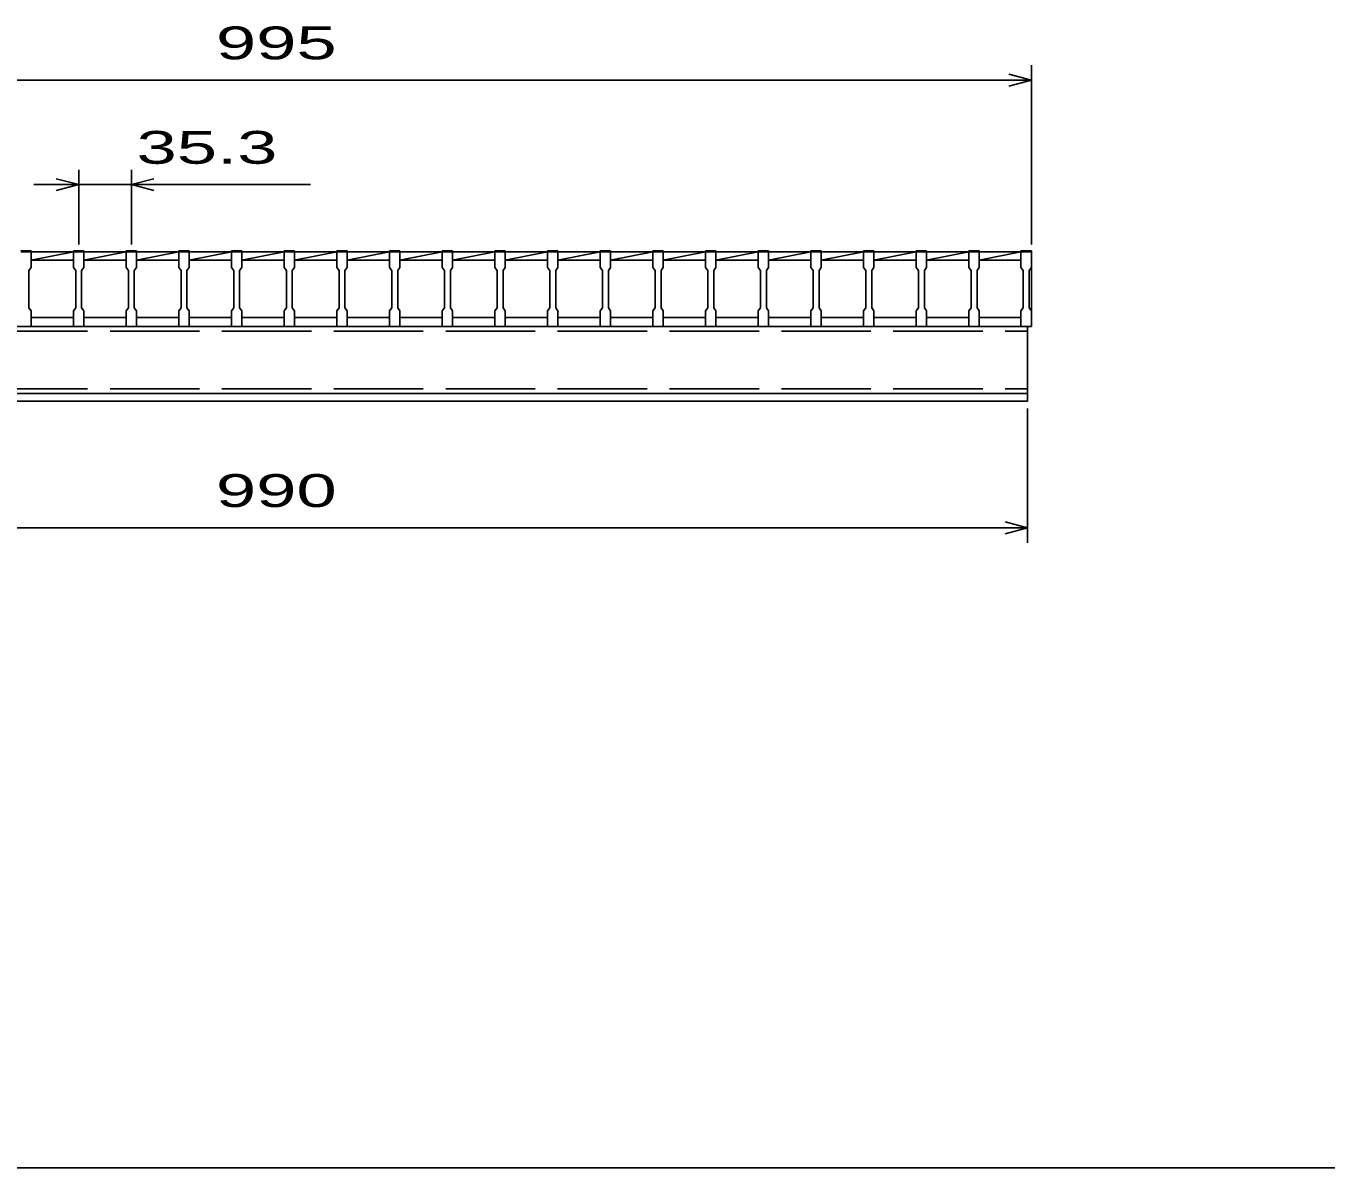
# Model space of a CAD drawing. Units: millimetres, scale not verified. Extents: x -1820 to 1731, y -1282 to 1054.
# Drawn here: x -1098 to -227, y -1146 to -381 of the extents above; entities that cross this region are included whole.
import ezdxf
from ezdxf.enums import TextEntityAlignment as Align

# ---------------------------------------------------------------- set-up
doc = ezdxf.new("R2010")
doc.units = ezdxf.units.MM
doc.header["$LTSCALE"] = 10
doc.linetypes.add('DASHED', pattern=[7.5, 6, -1.5])
for name, color, linetype, lineweight in [('0_2', 150, 'Continuous', 25), ('16', 3, 'Continuous', 25), ('22', 4, 'Continuous', 25)]:
    doc.layers.add(name, color=color, linetype=linetype, lineweight=lineweight)
doc.styles.add('ベクトル', font='')
doc.styles.get('ベクトル').set_extended_font_data('ベクトル')

msp = doc.modelspace()

# ---------------------------------------------------------------- linework, layer by layer
at = {"layer": '0_2'}
msp.add_line((1731, -1146.5), (-1729, -1146.5), dxfattribs=at)
at = {"layer": '16'}
for p, q in [((-1101.3, -531.8), (-1094.3, -531.8)), ((-1094.3, -532.5), (-1101.3, -532.5)), ((-1094.3, -531.8), (-1094.3, -532.5)), ((-1094.3, -543), (-1094.3, -532.5)), ((-1094.3, -532.5), (-1066, -532.5)), ((-1094.3, -538), (-1066, -532.5)), ((-1094.3, -538), (-1066, -538)), ((-1066, -532.5), (-1066, -531.8)), ((-1066, -531.8), (-1059, -531.8)), ((-1066, -532.5), (-1066, -543)), ((-1059, -532.5), (-1066, -532.5)), ((-1059, -531.8), (-1059, -532.5)), ((-1059, -543), (-1059, -532.5)), ((-1059, -532.5), (-1030.7, -532.5)), ((-1059, -538), (-1030.7, -532.5)), ((-1059, -538), (-1030.7, -538)), ((-1030.7, -532.5), (-1030.7, -531.8)), ((-1030.7, -531.8), (-1023.7, -531.8)), ((-1030.7, -532.5), (-1030.7, -543)), ((-1023.7, -532.5), (-1030.7, -532.5)), ((-1023.7, -531.8), (-1023.7, -532.5)), ((-1023.7, -543), (-1023.7, -532.5)), ((-1023.7, -532.5), (-995.4, -532.5)), ((-1023.7, -538), (-995.4, -532.5)), ((-1023.7, -538), (-995.4, -538)), ((-995.4, -532.5), (-995.4, -531.8)), ((-995.4, -531.8), (-988.4, -531.8)), ((-995.4, -532.5), (-995.4, -543)), ((-988.4, -532.5), (-995.4, -532.5)), ((-988.4, -531.8), (-988.4, -532.5)), ((-988.4, -543), (-988.4, -532.5)), ((-988.4, -532.5), (-960.1, -532.5)), ((-988.4, -538), (-960.1, -532.5)), ((-988.4, -538), (-960.1, -538)), ((-960.1, -532.5), (-960.1, -531.8)), ((-960.1, -531.8), (-953.1, -531.8)), ((-960.1, -532.5), (-960.1, -543)), ((-953.1, -532.5), (-960.1, -532.5)), ((-953.1, -531.8), (-953.1, -532.5)), ((-953.1, -543), (-953.1, -532.5)), ((-953.1, -532.5), (-924.8, -532.5)), ((-953.1, -538), (-924.8, -532.5)), ((-953.1, -538), (-924.8, -538)), ((-924.8, -532.5), (-924.8, -531.8)), ((-924.8, -531.8), (-917.8, -531.8)), ((-924.8, -532.5), (-924.8, -543)), ((-917.8, -532.5), (-924.8, -532.5)), ((-917.8, -531.8), (-917.8, -532.5)), ((-917.8, -543), (-917.8, -532.5)), ((-917.8, -532.5), (-889.5, -532.5)), ((-917.8, -538), (-889.5, -532.5)), ((-917.8, -538), (-889.5, -538)), ((-889.5, -532.5), (-889.5, -531.8)), ((-889.5, -531.8), (-882.5, -531.8)), ((-889.5, -532.5), (-889.5, -543)), ((-882.5, -532.5), (-889.5, -532.5)), ((-882.5, -531.8), (-882.5, -532.5)), ((-882.5, -543), (-882.5, -532.5)), ((-882.5, -532.5), (-854.2, -532.5)), ((-882.5, -538), (-854.2, -532.5)), ((-882.5, -538), (-854.2, -538)), ((-854.2, -532.5), (-854.2, -531.8)), ((-854.2, -531.8), (-847.2, -531.8)), ((-854.2, -532.5), (-854.2, -543)), ((-847.2, -532.5), (-854.2, -532.5)), ((-847.2, -531.8), (-847.2, -532.5)), ((-847.2, -543), (-847.2, -532.5)), ((-847.2, -532.5), (-818.9, -532.5)), ((-847.2, -538), (-818.9, -532.5)), ((-847.2, -538), (-818.9, -538)), ((-818.9, -532.5), (-818.9, -531.8)), ((-818.9, -531.8), (-811.9, -531.8)), ((-818.9, -532.5), (-818.9, -543)), ((-811.9, -532.5), (-818.9, -532.5)), ((-811.9, -531.8), (-811.9, -532.5)), ((-811.9, -543), (-811.9, -532.5)), ((-811.9, -532.5), (-783.6, -532.5)), ((-811.9, -538), (-783.6, -532.5)), ((-811.9, -538), (-783.6, -538)), ((-783.6, -532.5), (-783.6, -531.8)), ((-783.6, -531.8), (-776.6, -531.8)), ((-783.6, -532.5), (-783.6, -543)), ((-776.6, -532.5), (-783.6, -532.5)), ((-776.6, -531.8), (-776.6, -532.5)), ((-776.6, -543), (-776.6, -532.5)), ((-776.6, -532.5), (-748.3, -532.5)), ((-776.6, -538), (-748.3, -532.5)), ((-776.6, -538), (-748.3, -538)), ((-748.3, -532.5), (-748.3, -531.8)), ((-748.3, -531.8), (-741.3, -531.8)), ((-748.3, -532.5), (-748.3, -543)), ((-741.3, -532.5), (-748.3, -532.5)), ((-741.3, -531.8), (-741.3, -532.5)), ((-741.3, -543), (-741.3, -532.5)), ((-741.3, -532.5), (-713, -532.5)), ((-741.3, -538), (-713, -532.5)), ((-741.3, -538), (-713, -538)), ((-713, -532.5), (-713, -531.8)), ((-713, -531.8), (-706, -531.8)), ((-713, -532.5), (-713, -543)), ((-706, -532.5), (-713, -532.5)), ((-706, -531.8), (-706, -532.5)), ((-706, -543), (-706, -532.5)), ((-706, -532.5), (-677.7, -532.5)), ((-706, -538), (-677.7, -532.5)), ((-706, -538), (-677.7, -538)), ((-677.7, -532.5), (-677.7, -531.8)), ((-677.7, -531.8), (-670.7, -531.8)), ((-677.7, -532.5), (-677.7, -543)), ((-670.7, -532.5), (-677.7, -532.5)), ((-670.7, -531.8), (-670.7, -532.5)), ((-670.7, -543), (-670.7, -532.5)), ((-670.7, -532.5), (-642.4, -532.5)), ((-670.7, -538), (-642.4, -532.5)), ((-670.7, -538), (-642.4, -538)), ((-642.4, -532.5), (-642.4, -531.8)), ((-642.4, -531.8), (-635.4, -531.8)), ((-642.4, -532.5), (-642.4, -543)), ((-635.4, -532.5), (-642.4, -532.5)), ((-635.4, -531.8), (-635.4, -532.5)), ((-635.4, -543), (-635.4, -532.5)), ((-635.4, -532.5), (-607.1, -532.5)), ((-635.4, -538), (-607.1, -532.5)), ((-635.4, -538), (-607.1, -538)), ((-607.1, -532.5), (-607.1, -531.8)), ((-607.1, -531.8), (-600.1, -531.8)), ((-607.1, -532.5), (-607.1, -543)), ((-600.1, -532.5), (-607.1, -532.5)), ((-600.1, -531.8), (-600.1, -532.5)), ((-600.1, -543), (-600.1, -532.5)), ((-600.1, -532.5), (-571.8, -532.5)), ((-600.1, -538), (-571.8, -532.5)), ((-600.1, -538), (-571.8, -538)), ((-571.8, -532.5), (-571.8, -531.8)), ((-571.8, -531.8), (-564.8, -531.8)), ((-571.8, -532.5), (-571.8, -543)), ((-564.8, -532.5), (-571.8, -532.5)), ((-564.8, -531.8), (-564.8, -532.5)), ((-564.8, -543), (-564.8, -532.5)), ((-564.8, -532.5), (-536.5, -532.5)), ((-564.8, -538), (-536.5, -532.5)), ((-564.8, -538), (-536.5, -538)), ((-536.5, -532.5), (-536.5, -531.8)), ((-536.5, -531.8), (-529.5, -531.8)), ((-536.5, -532.5), (-536.5, -543)), ((-529.5, -532.5), (-536.5, -532.5)), ((-529.5, -531.8), (-529.5, -532.5)), ((-529.5, -543), (-529.5, -532.5)), ((-529.5, -532.5), (-501.2, -532.5)), ((-529.5, -538), (-501.2, -532.5)), ((-529.5, -538), (-501.2, -538)), ((-501.2, -532.5), (-501.2, -531.8)), ((-501.2, -531.8), (-494.2, -531.8)), ((-501.2, -532.5), (-501.2, -543)), ((-494.2, -532.5), (-501.2, -532.5)), ((-494.2, -531.8), (-494.2, -532.5)), ((-494.2, -543), (-494.2, -532.5)), ((-494.2, -532.5), (-465.9, -532.5)), ((-494.2, -538), (-465.9, -532.5)), ((-494.2, -538), (-465.9, -538)), ((-465.9, -532.5), (-465.9, -531.8)), ((-465.9, -531.8), (-458.9, -531.8)), ((-465.9, -532.5), (-465.9, -543)), ((-458.9, -532.5), (-465.9, -532.5)), ((-458.9, -531.8), (-458.9, -532.5)), ((-458.9, -543), (-458.9, -532.5)), ((-458.9, -532.5), (-431, -532.5)), ((-458.9, -538), (-431, -532.58)), ((-458.9, -538), (-431, -538)), ((-431, -532.5), (-431, -531.8)), ((-431, -531.8), (-424, -531.8)), ((-431, -532.5), (-431, -543)), ((-424, -532.5), (-431, -532.5)), ((-424, -531.8), (-424, -532.5)), ((-424, -543), (-424, -532.5)), ((-424, -576.5), (-424, -532.5)), ((-1095.8, -545), (-1094.3, -543)), ((-1095.8, -570), (-1095.8, -545)), ((-1066, -543), (-1064.5, -545)), ((-1064.5, -545), (-1064.5, -570)), ((-1060.5, -545), (-1059, -543)), ((-1060.5, -570), (-1060.5, -545)), ((-1030.7, -543), (-1029.2, -545)), ((-1029.2, -545), (-1029.2, -570)), ((-1025.2, -545), (-1023.7, -543)), ((-1025.2, -570), (-1025.2, -545)), ((-995.4, -543), (-993.9, -545)), ((-993.9, -545), (-993.9, -570)), ((-989.9, -545), (-988.4, -543)), ((-989.9, -570), (-989.9, -545)), ((-960.1, -543), (-958.6, -545)), ((-958.6, -545), (-958.6, -570)), ((-954.6, -545), (-953.1, -543)), ((-954.6, -570), (-954.6, -545)), ((-924.8, -543), (-923.3, -545)), ((-923.3, -545), (-923.3, -570)), ((-919.3, -545), (-917.8, -543)), ((-919.3, -570), (-919.3, -545)), ((-889.5, -543), (-888, -545)), ((-888, -545), (-888, -570)), ((-884, -545), (-882.5, -543)), ((-884, -570), (-884, -545)), ((-854.2, -543), (-852.7, -545)), ((-852.7, -545), (-852.7, -570)), ((-848.7, -545), (-847.2, -543)), ((-848.7, -570), (-848.7, -545)), ((-818.9, -543), (-817.4, -545)), ((-817.4, -545), (-817.4, -570)), ((-813.4, -545), (-811.9, -543)), ((-813.4, -570), (-813.4, -545)), ((-783.6, -543), (-782.1, -545)), ((-782.1, -545), (-782.1, -570)), ((-778.1, -545), (-776.6, -543)), ((-778.1, -570), (-778.1, -545)), ((-748.3, -543), (-746.8, -545)), ((-746.8, -545), (-746.8, -570)), ((-742.8, -545), (-741.3, -543)), ((-742.8, -570), (-742.8, -545)), ((-713, -543), (-711.5, -545)), ((-711.5, -545), (-711.5, -570)), ((-707.5, -545), (-706, -543)), ((-707.5, -570), (-707.5, -545)), ((-677.7, -543), (-676.2, -545)), ((-676.2, -545), (-676.2, -570)), ((-672.2, -545), (-670.7, -543)), ((-672.2, -570), (-672.2, -545)), ((-642.4, -543), (-640.9, -545)), ((-640.9, -545), (-640.9, -570)), ((-636.9, -545), (-635.4, -543)), ((-636.9, -570), (-636.9, -545)), ((-607.1, -543), (-605.6, -545)), ((-605.6, -545), (-605.6, -570)), ((-601.6, -545), (-600.1, -543)), ((-601.6, -570), (-601.6, -545)), ((-571.8, -543), (-570.3, -545)), ((-570.3, -545), (-570.3, -570)), ((-566.3, -545), (-564.8, -543)), ((-566.3, -570), (-566.3, -545)), ((-536.5, -543), (-535, -545)), ((-535, -545), (-535, -570)), ((-531, -545), (-529.5, -543)), ((-531, -570), (-531, -545)), ((-501.2, -543), (-499.7, -545)), ((-499.7, -545), (-499.7, -570)), ((-495.7, -545), (-494.2, -543)), ((-495.7, -570), (-495.7, -545)), ((-465.9, -543), (-464.4, -545)), ((-464.4, -545), (-464.4, -570)), ((-460.4, -545), (-458.9, -543)), ((-460.4, -570), (-460.4, -545)), ((-431, -543), (-429.5, -545)), ((-429.5, -545), (-429.5, -570)), ((-425.5, -545), (-424, -543)), ((-425.5, -570), (-425.5, -545)), ((-1094.3, -572), (-1095.8, -570)), ((-1094.3, -582.5), (-1094.3, -572)), ((-1064.5, -570), (-1066, -572)), ((-1066, -572), (-1066, -582.5)), ((-1059, -572), (-1060.5, -570)), ((-1059, -582.5), (-1059, -572)), ((-1029.2, -570), (-1030.7, -572)), ((-1030.7, -572), (-1030.7, -582.5)), ((-1023.7, -572), (-1025.2, -570)), ((-1023.7, -582.5), (-1023.7, -572)), ((-993.9, -570), (-995.4, -572)), ((-995.4, -572), (-995.4, -582.5)), ((-988.4, -572), (-989.9, -570)), ((-988.4, -582.5), (-988.4, -572)), ((-958.6, -570), (-960.1, -572)), ((-960.1, -572), (-960.1, -582.5)), ((-953.1, -572), (-954.6, -570)), ((-953.1, -582.5), (-953.1, -572)), ((-923.3, -570), (-924.8, -572)), ((-924.8, -572), (-924.8, -582.5)), ((-917.8, -572), (-919.3, -570)), ((-917.8, -582.5), (-917.8, -572)), ((-888, -570), (-889.5, -572)), ((-889.5, -572), (-889.5, -582.5)), ((-882.5, -572), (-884, -570)), ((-882.5, -582.5), (-882.5, -572)), ((-852.7, -570), (-854.2, -572)), ((-854.2, -572), (-854.2, -582.5)), ((-847.2, -572), (-848.7, -570)), ((-847.2, -582.5), (-847.2, -572)), ((-817.4, -570), (-818.9, -572)), ((-818.9, -572), (-818.9, -582.5)), ((-811.9, -572), (-813.4, -570)), ((-811.9, -582.5), (-811.9, -572)), ((-782.1, -570), (-783.6, -572)), ((-783.6, -572), (-783.6, -582.5)), ((-776.6, -572), (-778.1, -570)), ((-776.6, -582.5), (-776.6, -572)), ((-746.8, -570), (-748.3, -572)), ((-748.3, -572), (-748.3, -582.5)), ((-741.3, -572), (-742.8, -570)), ((-741.3, -582.5), (-741.3, -572)), ((-711.5, -570), (-713, -572)), ((-713, -572), (-713, -582.5)), ((-706, -572), (-707.5, -570)), ((-706, -582.5), (-706, -572)), ((-676.2, -570), (-677.7, -572)), ((-677.7, -572), (-677.7, -582.5)), ((-670.7, -572), (-672.2, -570)), ((-670.7, -582.5), (-670.7, -572)), ((-640.9, -570), (-642.4, -572)), ((-642.4, -572), (-642.4, -582.5)), ((-635.4, -572), (-636.9, -570)), ((-635.4, -582.5), (-635.4, -572)), ((-605.6, -570), (-607.1, -572)), ((-607.1, -572), (-607.1, -582.5)), ((-600.1, -572), (-601.6, -570)), ((-600.1, -582.5), (-600.1, -572)), ((-570.3, -570), (-571.8, -572)), ((-571.8, -572), (-571.8, -582.5)), ((-564.8, -572), (-566.3, -570)), ((-564.8, -582.5), (-564.8, -572)), ((-535, -570), (-536.5, -572)), ((-536.5, -572), (-536.5, -582.5)), ((-529.5, -572), (-531, -570)), ((-529.5, -582.5), (-529.5, -572)), ((-499.7, -570), (-501.2, -572)), ((-501.2, -572), (-501.2, -582.5)), ((-494.2, -572), (-495.7, -570)), ((-494.2, -582.5), (-494.2, -572)), ((-464.4, -570), (-465.9, -572)), ((-465.9, -572), (-465.9, -582.5)), ((-458.9, -572), (-460.4, -570)), ((-458.9, -582.5), (-458.9, -572)), ((-429.5, -570), (-431, -572)), ((-431, -572), (-431, -582.5)), ((-424, -572), (-425.5, -570)), ((-424, -582.5), (-424, -572)), ((-1416.5, -582.5), (-426.5, -582.5)), ((-1101.3, -582.5), (-1094.3, -582.5)), ((-1094.3, -576.5), (-1066, -576.5)), ((-1066, -582.5), (-1059, -582.5)), ((-1059, -576.5), (-1030.7, -576.5)), ((-1030.7, -582.5), (-1023.7, -582.5)), ((-1023.7, -576.5), (-995.4, -576.5)), ((-995.4, -582.5), (-988.4, -582.5)), ((-988.4, -576.5), (-960.1, -576.5)), ((-960.1, -582.5), (-953.1, -582.5)), ((-953.1, -576.5), (-924.8, -576.5)), ((-924.8, -582.5), (-917.8, -582.5)), ((-917.8, -576.5), (-889.5, -576.5)), ((-889.5, -582.5), (-882.5, -582.5)), ((-882.5, -576.5), (-854.2, -576.5)), ((-854.2, -582.5), (-847.2, -582.5)), ((-847.2, -576.5), (-818.9, -576.5)), ((-818.9, -582.5), (-811.9, -582.5)), ((-811.9, -576.5), (-783.6, -576.5)), ((-783.6, -582.5), (-776.6, -582.5)), ((-776.6, -576.5), (-748.3, -576.5)), ((-748.3, -582.5), (-741.3, -582.5)), ((-741.3, -576.5), (-713, -576.5)), ((-713, -582.5), (-706, -582.5)), ((-706, -576.5), (-677.7, -576.5)), ((-677.7, -582.5), (-670.7, -582.5)), ((-670.7, -576.5), (-642.4, -576.5)), ((-642.4, -582.5), (-635.4, -582.5)), ((-635.4, -576.5), (-607.1, -576.5)), ((-607.1, -582.5), (-600.1, -582.5)), ((-600.1, -576.5), (-571.8, -576.5)), ((-571.8, -582.5), (-564.8, -582.5)), ((-564.8, -576.5), (-536.5, -576.5)), ((-536.5, -582.5), (-529.5, -582.5)), ((-529.5, -576.5), (-501.2, -576.5)), ((-501.2, -582.5), (-494.2, -582.5)), ((-494.2, -576.5), (-465.9, -576.5)), ((-465.9, -582.5), (-458.9, -582.5)), ((-458.9, -576.5), (-431, -576.5)), ((-431, -582.5), (-424, -582.5)), ((-426.5, -627.5), (-426.5, -582.5)), ((-1416.5, -627.5), (-426.5, -627.5)), ((-1416.5, -627.5), (-426.5, -627.5)), ((-1416.5, -632.5), (-426.5, -632.5)), ((-426.5, -632.5), (-426.5, -627.5))]:
    msp.add_line(p, q, dxfattribs=at)
at = {"layer": '16', "linetype": 'DASHED'}
for p, q in [((-1416.5, -585.7), (-426.5, -585.7)), ((-1416.5, -624.3), (-426.5, -624.3))]:
    msp.add_line(p, q, dxfattribs=at)
at = {"layer": '22'}
for p, q in [((-424, -527.5), (-424, -407.5)), ((-1419, -417.5), (-424, -417.5)), ((-424, -417.5), (-439, -413.5)), ((-439, -421.5), (-424, -417.5)), ((-1062.5, -527.5), (-1062.5, -477.5)), ((-1027.2, -477.5), (-1027.2, -527.5)), ((-1062.5, -487.5), (-1092.5, -487.5)), ((-1062.5, -487.5), (-1077.5, -483.5)), ((-1077.5, -491.5), (-1062.5, -487.5)), ((-1062.5, -487.5), (-1027.2, -487.5)), ((-1027.2, -487.5), (-1012.2, -483.5)), ((-1012.2, -491.5), (-1027.2, -487.5)), ((-1027.2, -487.5), (-907.2, -487.5)), ((-426.5, -727.5), (-426.5, -637.5)), ((-426.5, -717.5), (-441.5, -713.5)), ((-1416.5, -717.5), (-426.5, -717.5)), ((-441.5, -721.5), (-426.5, -717.5))]:
    msp.add_line(p, q, dxfattribs=at)

# ---------------------------------------------------------------- texts
at = {"layer": '22', "color": 2, "style": 'ベクトル', "width": 1.65}
for s, p in [(' 995 ', (-984, -392.5)), (' 35.3 ', (-1037.2, -462.5)), (' 990 ', (-984, -692.5))]:
    msp.add_text(s, height=21.99, dxfattribs=at).set_placement(p, align=Align.MIDDLE_LEFT)

doc.saveas('drawing.dxf')
